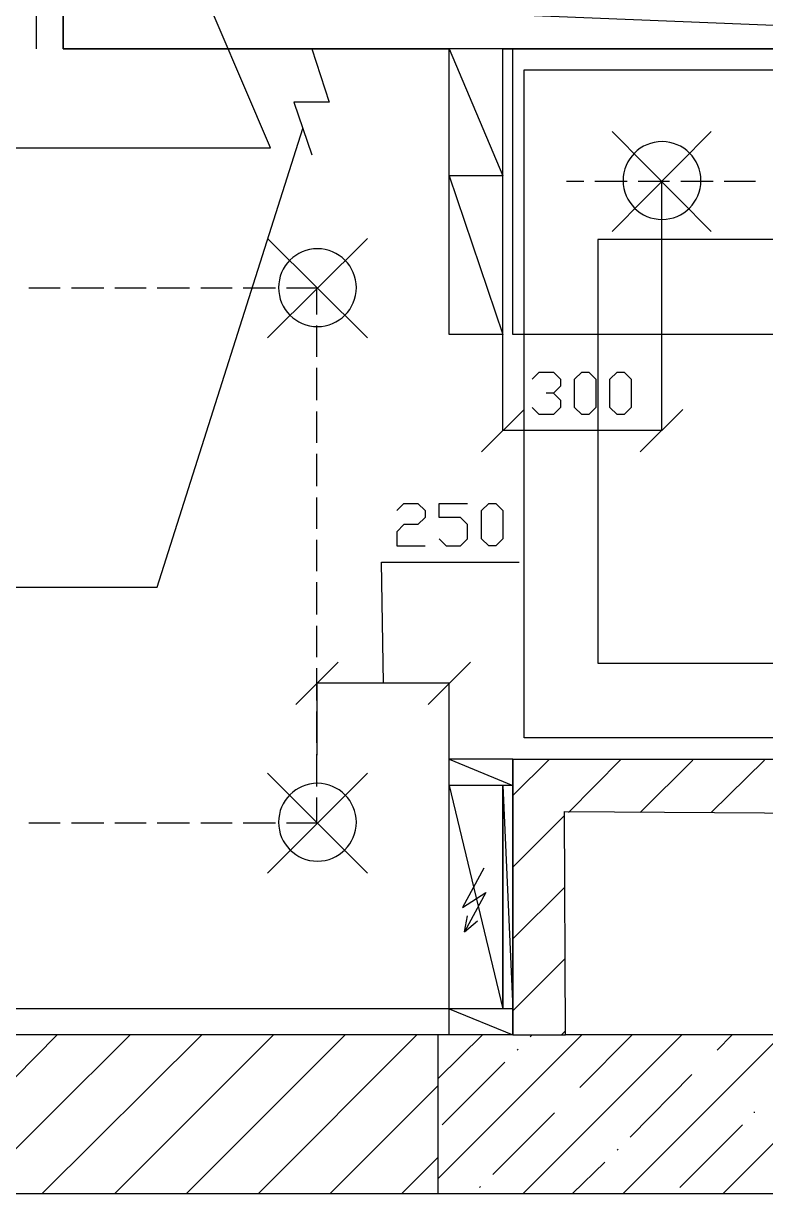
# Model space of a CAD drawing. Extents: x -3 to 1587, y 0 to 1122.
# Drawn here: x 915.3 to 1032.8, y 177.6 to 362.9 of the extents above; entities that cross this region are included whole.
import ezdxf

# ---------------------------------------------------------------- set-up
doc = ezdxf.new("R2010")
doc.units = 0
doc.layers.add('Page_1', color=7, linetype='CONTINUOUS')

msp = doc.modelspace()

# ---------------------------------------------------------------- linework, layer by layer
at = {"layer": 'Page_1', "color": 3}
for points in [[(917.28, 513.9167), (917.28, 358.8767)], [(982.72, 206.8767), (766.24, 206.8767)]]:
    msp.add_lwpolyline(points, dxfattribs=at)
at = {"layer": 'Page_1', "color": 7}
for points in [[(921.6, 425.9167), (921.6, 358.8767)], [(954.4, 343.1967), (941.92, 372.4767)], [(921.6, 358.8767), (982.72, 358.8767)], [(982.72, 313.5967), (982.72, 358.8767)], [(991.2, 313.5967), (991.2, 358.8767)], [(991.2, 358.8767), (1127.04, 358.8767)], [(793.92, 273.5967), (936.48, 273.5967), (959.52, 346.2367)], [(1008.48, 329.9167), (1024.16, 345.7567)], [(1008.48, 345.7567), (1024.16, 329.9167)], [(817.28, 343.1967), (954.4, 343.1967)], [(953.92, 328.7967), (969.76, 313.1167)], [(953.92, 313.1167), (969.76, 328.7967)], [(991.2, 313.5967), (982.72, 313.5967)], [(982.72, 202.7167), (982.72, 246.3967)], [(992.8, 246.3967), (982.72, 246.3967)], [(992.8, 246.3967), (1127.04, 246.3967)], [(992.8, 246.3967), (992.8, 202.7167)], [(992.8, 246.3967), (992.8, 202.7167)], [(953.92, 244.1567), (969.76, 228.3167)], [(953.92, 228.3167), (969.76, 244.1567)], [(992.8, 242.2367), (982.72, 242.2367)], [(991.2, 242.2367), (991.2, 206.8767)], [(1001.12, 202.7167), (1000.96, 238.0767)], [(1000.96, 238.0767), (1048.48, 237.7567)], [(988.16, 229.1167), (984.8, 222.8767), (988.48, 225.2767), (985.12, 219.0367), (985.6, 221.5967)], [(985.12, 219.0367), (987.2, 220.7967)], [(992.8, 206.8767), (982.72, 206.8767)], [(992.8, 202.7167), (906.24, 202.7167)], [(980.96, 177.5967), (980.96, 202.7167)], [(992.8, 202.7167), (1001.12, 202.7167)], [(1048.48, 202.7167), (1001.12, 202.7167)], [(903.84, 177.5967), (1152.16, 177.5967)]]:
    msp.add_lwpolyline(points, dxfattribs=at)
at = {"layer": 'Page_1', "color": 1}
for points in [[(1127.04, 367.1967), (921.6, 367.1967), (1127.04, 358.8767)], [(921.6, 367.1967), (1127.04, 358.8767), (921.6, 358.8767)], [(991.2, 358.8767), (982.72, 358.8767), (991.2, 338.7167)], [(982.72, 358.8767), (991.2, 338.7167), (982.72, 338.7167)], [(992.8, 313.5967), (992.8, 358.8767), (1093.44, 358.8767), (1093.44, 313.5967)], [(991.2, 338.7167), (982.72, 338.7167), (991.2, 313.5967)], [(982.72, 338.7167), (991.2, 313.5967), (982.72, 313.5967)], [(1085.92, 328.6367), (1006.24, 328.6367), (1006.24, 261.5967), (1085.92, 261.5967)], [(992.8, 246.3967), (982.72, 246.3967), (992.8, 242.2367)], [(982.72, 246.3967), (992.8, 242.2367), (982.72, 242.2367)], [(992.8, 242.2367), (991.2, 242.2367), (992.8, 206.8767)], [(991.2, 242.2367), (992.8, 206.8767), (991.2, 206.8767)], [(992.8, 206.8767), (982.72, 206.8767), (992.8, 202.7167)], [(982.72, 206.8767), (992.8, 202.7167), (982.72, 202.7167)], [(1023.2, 198.3967)], [(1023.2, 198.3967)], [(1001.44, 192.4767)], [(1001.44, 192.4767)]]:
    msp.add_lwpolyline(points, close=True, dxfattribs=at)
for points in [[(960.96, 358.8767), (963.68, 350.3967), (958.08, 350.3967), (960.96, 342.0767)], [(992.8, 240.6367), (998.56, 246.3967)], [(1001.6, 237.9167), (1009.92, 246.3967)], [(1012.96, 237.9167), (1021.28, 246.2367)], [(1024.16, 237.9167), (1032.64, 246.2367)], [(992.8, 229.2767), (1000.96, 237.4367)], [(992.8, 217.9167), (1000.96, 226.0767)], [(992.8, 206.5567), (1000.96, 214.7167)], [(903.84, 185.7567), (920.64, 202.7167)], [(906.88, 177.5967), (932.16, 202.7167)], [(918.24, 177.5967), (943.52, 202.7167)], [(929.76, 177.5967), (954.88, 202.7167)], [(941.12, 177.5967), (966.24, 202.7167)], [(952.48, 177.5967), (977.6, 202.7167)], [(980.96, 195.8367), (988, 202.7167)], [(980.96, 179.9967), (1003.68, 202.7167)], [(980.96, 195.8367), (988, 202.7167)], [(980.96, 179.9967), (1003.68, 202.7167)], [(994.4, 177.5967), (1019.52, 202.7167)], [(994.4, 177.5967), (1019.52, 202.7167)], [(995.52, 202.3967), (995.84, 202.7167)], [(995.52, 202.3967), (995.84, 202.7167)], [(1000.48, 202.7167), (1001.12, 203.3567)], [(1003.36, 194.3967), (1011.68, 202.7167)], [(1003.36, 194.3967), (1011.68, 202.7167)], [(1010.24, 177.5967), (1035.36, 202.7167)], [(1010.24, 177.5967), (1035.36, 202.7167)], [(1025.12, 200.3167), (1027.52, 202.7167)], [(1025.12, 200.3167), (1027.52, 202.7167)], [(1026.08, 177.5967), (1051.2, 202.7167)], [(1026.08, 177.5967), (1051.2, 202.7167)], [(993.44, 200.3167), (993.6, 200.4767)], [(993.44, 200.3167), (993.6, 200.4767)], [(981.6, 188.4767), (991.52, 198.3967)], [(981.6, 188.4767), (991.52, 198.3967)], [(1011.36, 186.5567), (1021.12, 196.4767)], [(1011.36, 186.5567), (1021.12, 196.4767)], [(963.84, 177.5967), (980.96, 194.7167)], [(989.6, 180.6367), (999.36, 190.3967)], [(989.6, 180.6367), (999.36, 190.3967)], [(1031.04, 190.3967), (1031.04, 190.5567)], [(1031.04, 190.3967), (1031.04, 190.5567)], [(1019.2, 178.5567), (1029.12, 188.4767)], [(1019.2, 178.5567), (1029.12, 188.4767)], [(1009.28, 184.4767), (1009.44, 184.6367)], [(1009.28, 184.4767), (1009.44, 184.6367)], [(975.2, 177.5967), (980.96, 183.3567)], [(1002.24, 177.5967), (1007.36, 182.5567)], [(1002.24, 177.5967), (1007.36, 182.5567)], [(987.52, 178.5567), (987.68, 178.7167)], [(987.52, 178.5567), (987.68, 178.7167)]]:
    msp.add_lwpolyline(points, dxfattribs=at)
at = {"layer": 'Page_1', "color": 3}
msp.add_lwpolyline([(994.56, 355.5167), (1090.08, 355.5167), (1090.08, 310.2367), (1106.88, 310.2367), (1106.88, 249.7567), (994.56, 249.7567)], close=True, dxfattribs=at)
at = {"layer": 'Page_1', "color": 5}
for points in [[(1016.32, 337.9167), (1016.32, 298.3967), (991.2, 298.3967), (991.2, 337.9167)], [(1001.28, 337.9167), (1004, 337.9167)], [(1005.76, 337.9167), (1010.88, 337.9167)], [(1012.64, 337.9167), (1017.6, 337.9167)], [(1019.36, 337.9167), (1024.48, 337.9167)], [(1026.24, 337.9167), (1031.2, 337.9167)], [(921.12, 320.9567), (916.16, 320.9567)], [(928, 320.9567), (922.88, 320.9567)], [(934.72, 320.9567), (929.76, 320.9567)], [(941.6, 320.9567), (936.48, 320.9567)], [(948.32, 320.9567), (943.36, 320.9567)], [(955.2, 320.9567), (950.08, 320.9567)], [(961.76, 316.7967), (961.76, 320.9567), (956.96, 320.9567)], [(961.76, 310.0767), (961.76, 315.0367)], [(961.76, 303.1967), (961.76, 308.3167)], [(995.84, 306.5567), (996.96, 307.6767), (999.2, 307.6767), (1000.32, 306.5567), (1000.32, 305.4367), (999.2, 304.3167), (998.08, 304.3167)], [(999.2, 304.3167), (1000.32, 303.1967), (1000.32, 302.0767), (999.2, 300.9567), (996.96, 300.9567), (995.84, 302.0767)], [(961.76, 296.4767), (961.76, 301.4367)], [(994.56, 301.7567), (987.84, 295.0367)], [(1012.96, 295.0367), (1019.68, 301.7567)], [(961.76, 289.5967), (961.76, 294.7167)], [(961.76, 282.8767), (961.76, 287.8367)], [(974.4, 285.7567), (975.52, 286.8767), (977.76, 286.8767), (978.88, 285.7567), (978.88, 284.6367), (977.76, 283.5167), (975.52, 283.5167), (974.4, 282.3967), (974.4, 280.1567), (978.88, 280.1567)], [(981.12, 281.2767), (982.24, 280.1567), (984.48, 280.1567), (985.6, 281.2767), (985.6, 283.5167), (984.48, 284.6367), (981.12, 284.6367), (981.12, 286.8767), (985.6, 286.8767)], [(961.76, 276.1567), (961.76, 281.1167)], [(972.32, 258.3967), (972, 277.5967), (993.76, 277.5967)], [(961.76, 269.2767), (961.76, 274.3967)], [(961.76, 262.5567), (961.76, 267.5167)], [(965.12, 261.7567), (958.4, 255.0367)], [(979.36, 255.0367), (986.08, 261.7567)], [(961.76, 255.6767), (961.76, 260.7967)], [(982.72, 246.3967), (982.72, 258.3967), (961.76, 258.3967), (961.76, 247.0367)], [(961.76, 248.9567), (961.76, 253.9167)], [(961.76, 242.0767), (961.76, 247.1967)], [(961.76, 236.3167), (961.76, 240.3167)], [(916.16, 236.3167), (921.12, 236.3167)], [(922.88, 236.3167), (928, 236.3167)], [(929.76, 236.3167), (934.72, 236.3167)], [(936.48, 236.3167), (941.6, 236.3167)], [(943.36, 236.3167), (948.32, 236.3167)], [(950.08, 236.3167), (955.2, 236.3167)], [(956.96, 236.3167), (961.76, 236.3167)]]:
    msp.add_lwpolyline(points, dxfattribs=at)
for points in [[(1003.68, 300.9567), (1002.56, 302.0767), (1002.56, 306.5567), (1003.68, 307.6767), (1004.8, 307.6767), (1005.92, 306.5567), (1005.92, 302.0767), (1004.8, 300.9567)], [(1009.28, 300.9567), (1008.16, 302.0767), (1008.16, 306.5567), (1009.28, 307.6767), (1010.4, 307.6767), (1011.52, 306.5567), (1011.52, 302.0767), (1010.4, 300.9567)], [(988.96, 280.1567), (987.84, 281.2767), (987.84, 285.7567), (988.96, 286.8767), (990.08, 286.8767), (991.2, 285.7567), (991.2, 281.2767), (990.08, 280.1567)]]:
    msp.add_lwpolyline(points, close=True, dxfattribs=at)
at = {"layer": 'Page_1', "color": 2}
for points in [[(991.2, 242.2367), (982.72, 242.2367), (991.2, 206.8767)], [(982.72, 242.2367), (991.2, 206.8767), (982.72, 206.8767)]]:
    msp.add_lwpolyline(points, close=True, dxfattribs=at)
at = {"layer": 'Page_1', "color": 7}
for points in [[(1016.4, 344.1567), (1012.997888, 344.1567), (1010.24, 341.398764), (1010.24, 337.9967)], [(1022.56, 337.9967), (1022.56, 341.398764), (1019.802112, 344.1567), (1016.4, 344.1567)], [(1010.24, 337.9967), (1010.24, 334.594636), (1012.997888, 331.8367), (1016.4, 331.8367)], [(1016.4, 331.8367), (1019.802112, 331.8367), (1022.56, 334.594636), (1022.56, 337.9967)], [(961.84, 327.1967), (958.437888, 327.1967), (955.68, 324.438764), (955.68, 321.0367)], [(968, 321.0367), (968, 324.438764), (965.242112, 327.1967), (961.84, 327.1967)], [(955.68, 321.0367), (955.68, 317.634636), (958.437888, 314.8767), (961.84, 314.8767)], [(961.84, 314.8767), (965.242112, 314.8767), (968, 317.634636), (968, 321.0367)], [(961.84, 242.5567), (958.437888, 242.5567), (955.68, 239.798764), (955.68, 236.3967)], [(968, 236.3967), (968, 239.798764), (965.242112, 242.5567), (961.84, 242.5567)], [(955.68, 236.3967), (955.68, 232.994636), (958.437888, 230.2367), (961.84, 230.2367)], [(961.84, 230.2367), (965.242112, 230.2367), (968, 232.994636), (968, 236.3967)]]:
    msp.add_open_spline(points, degree=3, dxfattribs=at)

doc.saveas('drawing.dxf')
